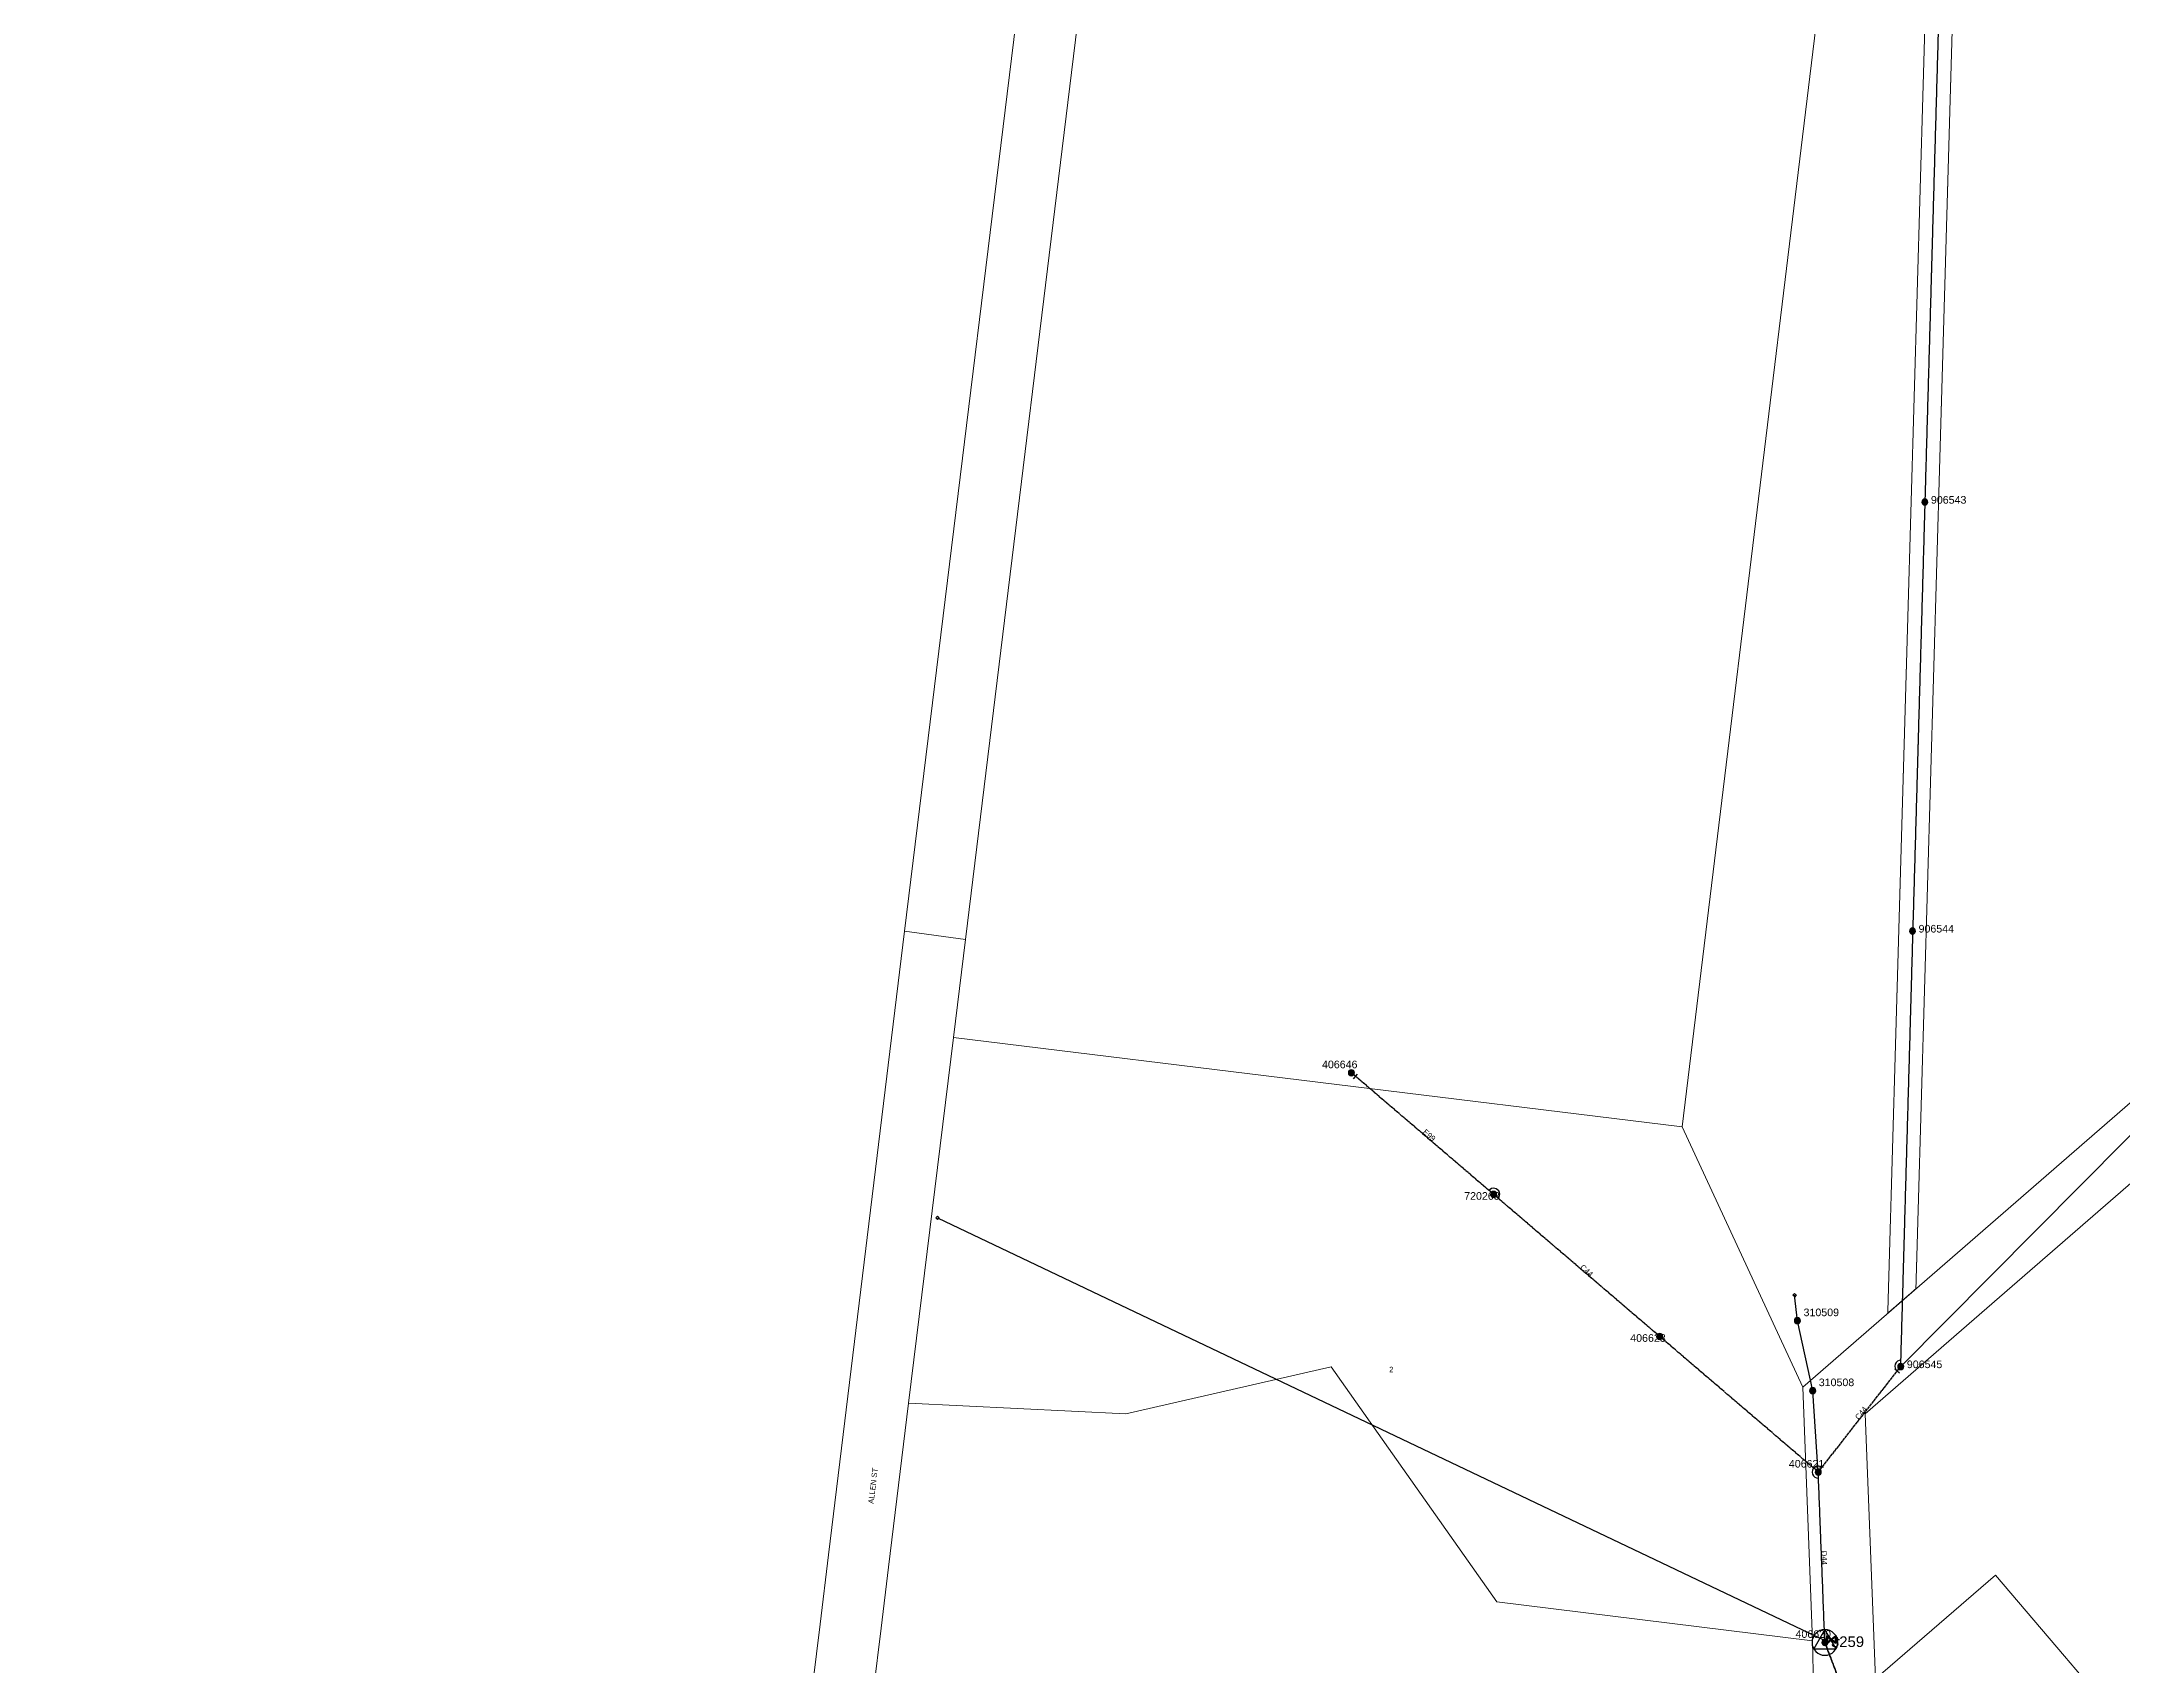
# Model space of a CAD drawing. Header units: metres. Extents: x 240179 to 248264, y 6282606 to 6287315.
# Drawn here: x 243124 to 243808, y 6286080 to 6286613 of the extents above; entities that cross this region are included whole.
import ezdxf
from ezdxf.enums import TextEntityAlignment as Align

# ---------------------------------------------------------------- set-up
doc = ezdxf.new("R2010")
doc.units = ezdxf.units.M
for name, pattern in [('Cable Exist OH', [1, 1, 0]), ('HIDDEN', [0.375, 0.25, -0.125]), ('HIDDEN2', [0.1875, 0.125, -0.0625])]:
    doc.linetypes.add(name, pattern=pattern)
doc.layers.get('0').update_dxf_attribs({"color": 6})
for name, color, linetype, lineweight in [('Cadastre Land Parcels_SP_EXT', 9, 'Continuous', 5), ('Cadastre Other Property_SP_EXT', 9, 'HIDDEN', 5), ('Cadastre Roads_SP_EXT', 9, 'Continuous', 5)]:
    doc.layers.add(name, color=color, linetype=linetype, lineweight=lineweight)
for name, color, linetype in [('Equip_LV_EXT', 7, 'Continuous'), ('Mains_HV_EXT', 7, 'Continuous'), ('Mains_LV_EXT', 7, 'Continuous'), ('Services_SP_EXT', 7, 'Continuous'), ('Sub_SP_TR_HV_LV_EXT', 7, 'Continuous'), ('SupportsOH_SP_TR_HV_LV_SL_EXT', 7, 'Continuous')]:
    doc.layers.add(name, color=color, linetype=linetype)
doc.styles.add('POLE_LABEL', font='arial.ttf')
doc.styles.get("Standard").update_dxf_attribs({"font": 'arial.ttf'})

# ---------------------------------------------------------------- blocks, each defined once
blk = doc.blocks.new('SUB_POLE_EXT')
blk.add_wipeout([(0, 4.22), (0.42, 4.2), (0.83, 4.14), (1.21, 4.05), (1.62, 3.9), (1.99, 3.72), (2.35, 3.51), (2.68, 3.26), (2.99, 2.99), (3.28, 2.66), (3.52, 2.34), (3.76, 1.92), (3.9, 1.62), (4.04, 1.23), (4.18, 0.63), (4.22, 0), (4.18, -0.61), (4.06, -1.15), (3.9, -1.62), (3.58, -2.24), (3.22, -2.73), (2.97, -3.01), (2.68, -3.26), (2.36, -3.5), (2, -3.72), (1.64, -3.89), (1.25, -4.03), (0.82, -4.14), (0.42, -4.2), (0, -4.22), (-0.41, -4.2), (-0.8, -4.15), (-1.21, -4.05), (-1.62, -3.9), (-1.99, -3.73), (-2.35, -3.51), (-2.68, -3.26), (-2.96, -3.02), (-3.23, -2.72), (-3.51, -2.35), (-3.71, -2.01), (-3.91, -1.6), (-4.05, -1.21), (-4.16, -0.76), (-4.22, -0.14), (-4.21, 0.39), (-4.14, 0.83), (-4.03, 1.27), (-3.9, 1.63), (-3.71, 2.02), (-3.5, 2.37), (-3.28, 2.67), (-2.99, 2.99), (-2.68, 3.27), (-2.33, 3.52), (-1.98, 3.73), (-1.63, 3.9), (-1.2, 4.05), (-0.78, 4.15), (-0.4, 4.21)])
blk.add_line((2.16, 0.48), (2.16, 0.48, 0))
blk.add_lwpolyline([(-4.22, 0, 1), (4.22, 0, 1)], format="xyb", close=True)
blk.add_lwpolyline([(2.14, 0.52), (0, 4.22), (-3.66, -2.11), (3.66, -2.11)], close=True)
for tag, height, flags, p in [('STREET_CODE', 0.2, 9, (1.5, 0)), ('ASSET_NUM', 3.5, 8, (2, 2)), ('CONSTRUCTED_VOLTAGE', 0.2, 9, (1.5, -0.2)), ('OPERATING_VOLTAGE', 0.2, 9, (1.5, -0.6)), ('OPERATED_BY', 0.2, 9, (1.5, -0.8)), ('ORIENTATION', 0.2, 9, (1.5, -1.2)), ('OWNED_BY', 0.2, 9, (1.5, -1.4)), ('SECONDARY_VOLTAGE', 0.2, 9, (1.5, -1.6)), ('STATE', 0.2, 9, (1.5, -1.8)), ('SUBSTATION_TYPE', 0.2, 9, (1.5, -2)), ('STREETNAME', 0.2, 9, (1.5, -2.8)), ('SUBURB', 0.2, 9, (1.5, -3)), ('Z', 0.2, 1, (1.5, -3.4)), ('NO_PHASES', 0.2, 9, (1.5, -0.4)), ('MAINTAINED_BY', 0.2, 9, (1.5, -1)), ('USAGE', 0.2, 9, (1.5, -2.2)), ('LEGEND', 0.2, 9, (1.5, -2.4)), ('LOCATION', 0.2, 9, (1.5, -2.6)), ('NOTES', 0.2, 9, (1.5, -3.2))]:
    blk.add_attdef(tag, text='', height=height, dxfattribs=dict(flags=flags)).set_placement(p, align=Align.MIDDLE_LEFT)
blk = doc.blocks.new('LV_OH_LINKS_DISTFUSE_EXT')
for p, q in [((0, 0), (0.96, 0)), ((3.84, 0), (4.8, 0))]:
    blk.add_line(p, q)
blk.add_lwpolyline([(3.84, -1.2), (3.84, 1.2), (0.96, -1.2), (0.96, 1.2)], close=True)
at = {"flags": 9}
for tag, p in [('ACTUAL_STATUS', (0, 0)), ('CONSTRUCTED_VOLTAGE', (0, -0.2)), ('OPERATING_VOLTAGE', (0, -0.6)), ('ORIENTATION', (0, -0.8)), ('OWNED_BY', (0, -1)), ('STATE', (0, -1.2)), ('SWITCH_TYPE', (0, -1.4)), ('NO_PHASES', (0, -0.4)), ('USAGE', (0, -1.6)), ('NOTES', (0, -1.8))]:
    blk.add_attdef(tag, text='', height=0.2, dxfattribs=at).set_placement(p, align=Align.MIDDLE_LEFT)
at = {"flags": 1}
blk.add_attdef('Z', (0, 0), '', height=0.2, dxfattribs=at)
blk = doc.blocks.new('CCP_EXT')
blk.add_wipeout([(0, 0.57), (0.57, 0), (0, -0.57), (-0.57, 0)])
blk.add_lwpolyline([(-0.57, 0), (0, 0.57), (0.57, 0), (0, -0.57), (-0.57, 0)])
at = {"flags": 1}
blk.add_attdef('Z', (0, 0), '', height=0.2, dxfattribs=at)
at = {"flags": 9}
for tag, p in [('CCP_TYPE', (0, 0)), ('CONSTRUCTED_VOLTAGE', (0, -0.2)), ('OPERATING_VOLTAGE', (0, -0.6)), ('ORIENTATION', (0, -0.8)), ('OWNED_BY', (0, -1)), ('STATE', (0, -1.8)), ('NO_PHASES', (0, -0.4)), ('USAGE', (0, -1.2)), ('LEGEND', (0, -1.4)), ('LIFE_SUPPORT', (0, -1.6)), ('NOTES', (0, -2))]:
    blk.add_attdef(tag, text='', height=0.2, dxfattribs=at).set_placement(p, align=Align.MIDDLE_LEFT)
blk = doc.blocks.new('POLE_EXT')
blk.add_hatch(color=256).paths.add_polyline_path([(-1, 0, 1), (1, 0, 1)])
blk.add_lwpolyline([(-1, 0, 1), (1, 0, 1)], format="xyb", close=True)
for tag, height, flags, p in [('pNumber', 2.5, 8, (-17.84, 2.07)), ('OWNED_BY', 0.2, 9, (1.35, -0.4)), ('SPECIAL_USE', 0.2, 9, (1.35, -0.8)), ('STATE', 0.2, 9, (1.35, -1)), ('cLV', 0.2, 9, (1.35, -1.4)), ('hDepth', 0.2, 9, (1.35, -1.6)), ('hDia', 0.2, 9, (1.35, -1.8)), ('cHV', 0.2, 9, (1.35, -2)), ('cLinedev', 0.2, 9, (1.35, -3.4)), ('pExisting', 0.2, 9, (1.35, -3.8)), ('pFooting', 0.2, 9, (1.35, -4.4)), ('pNew', 0.2, 9, (1.35, -4.6)), ('pRelocate', 0.2, 9, (1.35, -5)), ('pRemove', 0.2, 9, (1.35, -5.2)), ('pReplace', 0.2, 9, (1.35, -5.4)), ('pStay', 0.2, 9, (1.35, -5.6)), ('pType', 0.2, 9, (1.35, -5.8)), ('cspan', 0.2, 9, (1.35, -6)), ('STREETNAME', 0.2, 9, (1.35, -6.2)), ('SUBURB', 0.2, 9, (1.35, -6.4)), ('PARENT', 0.2, 9, (1.35, -0.6)), ('USAGE', 0.2, 9, (1.35, -1.2)), ('LBRACKET', 0.2, 9, (1.35, -2.2)), ('LExisting', 0.2, 9, (1.35, -2.4)), ('LANTNUMBER', 0.2, 9, (1.35, -2.6)), ('LOther', 0.2, 9, (1.35, -2.8)), ('LRemove', 0.2, 9, (1.35, -3)), ('LEGEND', 0.2, 9, (1.35, -3.2)), ('LOCATION', 0.2, 9, (1.35, -3.6)), ('PFNUMBER', 0.2, 9, (1.35, -4)), ('NEWPFNUMBER', 0.2, 9, (1.35, -4.2)), ('NOTES', 0.2, 9, (1.35, -6.6)), ('MAINTAINED_BY', 0.2, 9, (1.36, -6.81)), ('OPERATED_BY', 0.2, 9, (1.36, -7.01))]:
    blk.add_attdef(tag, text='', height=height, dxfattribs=dict(flags=flags)).set_placement(p, align=Align.MIDDLE_LEFT)
at = {"style": 'POLE_LABEL'}
for tag, height, flags, p in [('STRUCTURE_PLANT_NUMBER', 0.2, 9, (1.35, 0.03)), ('ASSET_NUM', 2.5, 8, (2, 2)), ('STREET_CODE', 0.2, 9, (1.35, -0.2))]:
    blk.add_attdef(tag, text='', height=height, dxfattribs=dict(at, flags=flags)).set_placement(p, align=Align.MIDDLE_LEFT)
at = {"flags": 1}
blk.add_attdef('Z', (1.35, -7.33), '', height=0.2, dxfattribs=at)
blk = doc.blocks.new('End Shackle_EXT')
blk.add_wipeout([(0, 0.25), (1.81, 0.25), (1.82, -0.25), (0, -0.25)])
blk.add_line((1.81, -1), (1.81, 1))
at = {"flags": 1}
blk.add_attdef('Z', (0, 0), '', height=0.2, dxfattribs=at)
at = {"flags": 9}
for tag, p in [('CONNECTOR_TYPE', (0, 0)), ('CONSTRUCTED_VOLTAGE', (0, -0.2)), ('OPERATING_VOLTAGE', (0, -0.6)), ('ORIENTATION', (0, -0.8)), ('OWNED_BY', (0, -1)), ('STATE', (0, -1.2)), ('NO_PHASES', (0, -0.4)), ('USAGE', (0, -1.4)), ('NOTES', (0, -1.6))]:
    blk.add_attdef(tag, text='', height=0.2, dxfattribs=at).set_placement(p, align=Align.MIDDLE_LEFT)

msp = doc.modelspace()

# ---------------------------------------------------------------- linework, layer by layer
at = {"layer": 'Cadastre Land Parcels_SP_EXT', "linetype": 'Continuous'}
for points in [[(243225.9, 6285988.72), (243370.3, 6286015.21), (243379.93, 6286093.28), (243382.67, 6286116.11), (243407.69, 6286321.01), (243493.5, 6287021.71), (243078.17, 6287075.79), (242967.85, 6286190.72), (242984.92, 6286188.41), (243057.69, 6286178.81), (243025.45, 6285941.62), (243047.08, 6285939.21), (243137.14, 6285929.4), (243225.9, 6285988.72)], [(243513.37, 6287019.13), (243493.5, 6287021.71), (243407.69, 6286321.01), (243427.66, 6286318.33), (243513.37, 6287019.13)], [(243749.56, 6286968.04), (243752.1, 6286987.98), (243513.37, 6287019.13), (243427.66, 6286318.33), (243423.71, 6286286.12), (243663.14, 6286256.79), (243749.56, 6286968.04)], [(243702.74, 6286171.15), (243912.71, 6286353.56), (244042.42, 6286512.86), (244115.89, 6286658.56), (243902.26, 6286683.53), (243916.85, 6286808.4), (244137.71, 6286782.58), (244154.61, 6286915.27), (244148.55, 6286916.06), (243749.56, 6286968.04), (243663.14, 6286256.79), (243702.74, 6286171.15)], [(243726.67, 6286075.33), (243749.64, 6286050.63), (243757.08, 6286056.74), (243774.07, 6286036.14), (243805.43, 6286063.04), (243788.73, 6286082.71), (243766.1, 6286109.37), (243726.67, 6286075.33)]]:
    msp.add_lwpolyline(points, close=True, dxfattribs=at)
at = {"layer": 'Cadastre Other Property_SP_EXT', "linetype": 'HIDDEN2'}
msp.add_lwpolyline([(243761.5, 6286966.57), (243746.07, 6286730.26), (243738.05, 6286729.68), (243738.48, 6286723.69), (243745.9, 6286724.23), (243730.67, 6286195.5), (243739.91, 6286203.53), (243754.93, 6286724.89), (243898.39, 6286735.29), (243899.48, 6286744.38), (243755.11, 6286735.09), (243770.45, 6286965.41), (243761.5, 6286966.57)], close=True, dxfattribs=at)
at = {"layer": 'Mains_HV_EXT', "linetype": 'Continuous'}
msp.add_lwpolyline([(243734.99, 6286180.06, 0.708783), (243733.77, 6286176.44)], format="xyb", dxfattribs=at)
at = {"layer": 'Mains_LV_EXT', "linetype": 'Continuous'}
for points in [[(243602.69, 6286233.21, 1.019021), (243599.65, 6286235.82)], [(243709.06, 6286144.81, 1.431531), (243707.91, 6286141.24)]]:
    msp.add_lwpolyline(points, format="xyb", dxfattribs=at)
at = {"layer": 'Services_SP_EXT'}
msp.add_lwpolyline([(243912.19, 6286356.52), (243734.93, 6286177.93)], dxfattribs=at)

# ---------------------------------------------------------------- block references
at = {"layer": 'Sub_SP_TR_HV_LV_EXT'}
ref = msp.add_blockref('SUB_POLE_EXT', (243710.01, 6286087.26), dxfattribs=at)
ref.add_attrib('ASSET_NUM', '3259', dxfattribs={"layer": '0', "height": 3.5}).set_placement((243712.01, 6286087.51), align=Align.MIDDLE_LEFT)
at = {"layer": 'SupportsOH_SP_TR_HV_LV_SL_EXT'}
ref = msp.add_blockref('POLE_EXT', (243742.85, 6286462.07), dxfattribs=at)
ref.add_attrib('ASSET_NUM', '906543', dxfattribs={"layer": '0', "height": 2.5, "style": 'POLE_LABEL'}).set_placement((243744.85, 6286462.82), align=Align.MIDDLE_LEFT)
ref = msp.add_blockref('POLE_EXT', (243738.79, 6286321.1), dxfattribs=at)
ref.add_attrib('ASSET_NUM', '906544', dxfattribs={"layer": '0', "height": 2.5, "style": 'POLE_LABEL'}).set_placement((243740.79, 6286321.85), align=Align.MIDDLE_LEFT)
ref = msp.add_blockref('POLE_EXT', (243601.17, 6286234.52), dxfattribs=at)
ref.add_attrib('ASSET_NUM', '720263', dxfattribs={"layer": '0', "height": 2.5, "style": 'POLE_LABEL'}).set_placement((243603.17, 6286235.27), align=Align.TOP_RIGHT)
ref = msp.add_blockref('POLE_EXT', (243701, 6286193), dxfattribs=at)
ref.add_attrib('ASSET_NUM', '310509', dxfattribs={"layer": '0', "height": 2.5, "style": 'POLE_LABEL'}).set_placement((243703, 6286193.75), align=Align.BOTTOM_LEFT)
ref = msp.add_blockref('POLE_EXT', (243655.72, 6286187.83), dxfattribs=at)
ref.add_attrib('ASSET_NUM', '406623', dxfattribs={"layer": '0', "height": 2.5, "style": 'POLE_LABEL'}).set_placement((243657.72, 6286188.58), align=Align.TOP_RIGHT)
ref = msp.add_blockref('POLE_EXT', (243706, 6286170), dxfattribs=at)
ref.add_attrib('ASSET_NUM', '310508', dxfattribs={"layer": '0', "height": 2.5, "style": 'POLE_LABEL'}).set_placement((243708, 6286170.75), align=Align.BOTTOM_LEFT)
ref = msp.add_blockref('POLE_EXT', (243707.83, 6286143.24), dxfattribs=at)
ref.add_attrib('ASSET_NUM', '406621', dxfattribs={"layer": '0', "height": 2.5, "style": 'POLE_LABEL'}).set_placement((243709.83, 6286143.99), align=Align.BOTTOM_RIGHT)

# ---------------------------------------------------------------- texts
at = {"layer": 'Cadastre Land Parcels_SP_EXT'}
msp.add_text('2', height=1.8, dxfattribs=at).set_placement((243566.87, 6286176.07))
at = {"layer": 'Cadastre Roads_SP_EXT'}
msp.add_text('ALLEN ST', height=1.8, rotation=83.02265, dxfattribs=at).set_placement((243397.48, 6286132.75))
at = {"layer": 'Mains_LV_EXT'}
for s, rotation, p in [('E99', 318.65727, (243577.77, 6286254.78)), ('C44', 318.32173, (243629.43, 6286210.33)), ('C44', 50.92449, (243721.16, 6286160.3)), ('D44', 271.08653, (243708.84, 6286117.36))]:
    msp.add_text(s, height=1.8, rotation=rotation, dxfattribs=at).set_placement(p)

# ---------------------------------------------------------------- next in the draw order: linework, layer by layer
at = {"layer": 'Cadastre Land Parcels_SP_EXT', "linetype": 'Continuous'}
for points in [[(243723.24, 6286162.37), (243724.43, 6286131.66), (243726.67, 6286075.33), (243766.1, 6286109.37), (243788.73, 6286082.71), (243805.43, 6286063.04), (243774.07, 6286036.14), (243778.72, 6286030.93), (243756.19, 6286010.87), (243772.22, 6285991.63), (243807.74, 6285949.17), (244023.08, 6285926.27), (244104.05, 6286565.45), (244108.27, 6286598.86), (244106.2, 6286594.74), (244059.45, 6286501.88), (243927.21, 6286339.52), (243771.57, 6286204.4), (243723.24, 6286162.37)], [(243663.14, 6286256.79), (243423.71, 6286286.12), (243408.99, 6286165.87), (243480.34, 6286162.4), (243547.83, 6286177.8), (243602.19, 6286100.63), (243705.98, 6286087.76), (243702.74, 6286171.15), (243663.14, 6286256.79)]]:
    msp.add_lwpolyline(points, close=True, dxfattribs=at)
msp.add_lwpolyline([(243706.43, 6286067.58), (243705.98, 6286087.76), (243705.98, 6286087.76), (243602.19, 6286100.63), (243547.83, 6286177.8), (243480.34, 6286162.4), (243408.99, 6286165.87), (243402.39, 6286111.97), (243399.95, 6286091.93), (243395, 6286051.17)], dxfattribs=at)
at = {"layer": 'Mains_HV_EXT', "linetype": 'Cable Exist OH'}
msp.add_lwpolyline([(243692.61, 6286005.09), (243728.72, 6286037.65), (243710.01, 6286087.26)], dxfattribs=at)
at = {"layer": 'Mains_LV_EXT', "linetype": 'Cable Exist OH'}
for points in [[(243710.01, 6286087.26), (243707.83, 6286143.24)], [(243710.01, 6286087.26), (243728.72, 6286037.65)]]:
    msp.add_lwpolyline(points, dxfattribs=at)

# ---------------------------------------------------------------- next in the draw order: block references
at = {"layer": 'Equip_LV_EXT'}
for p in [(243709.61, 6286088.17), (243710.01, 6286088.26)]:
    msp.add_blockref('LV_OH_LINKS_DISTFUSE_EXT', p, dxfattribs=at)
at = {"layer": 'SupportsOH_SP_TR_HV_LV_SL_EXT'}
ref = msp.add_blockref('POLE_EXT', (243710.01, 6286087.26), dxfattribs=at)
ref.add_attrib('ASSET_NUM', '406620', dxfattribs={"layer": '0', "height": 2.5, "style": 'POLE_LABEL'}).set_placement((243712.01, 6286088.01), align=Align.BOTTOM_RIGHT)

# ---------------------------------------------------------------- next in the draw order: block references
at = {"layer": 'Mains_LV_EXT', "rotation": 318.322231471048}
msp.add_blockref('End Shackle_EXT', (243554.46, 6286274.49), dxfattribs=at)
at = {"layer": 'Services_SP_EXT'}
for p, rotation in [((243418.47, 6286226.83), 90.0000000000002), ((243700.06, 6286201.44), 276.3888363391906)]:
    msp.add_blockref('CCP_EXT', p, dxfattribs=dict(at, rotation=rotation))

# ---------------------------------------------------------------- next in the draw order: linework, layer by layer
at = {"layer": 'Cadastre Roads_SP_EXT', "linetype": 'Continuous'}
msp.add_lwpolyline([(243716.55, 6286071.45), (243726.67, 6286075.33), (243724.43, 6286131.66), (243723.24, 6286162.37), (243771.57, 6286204.4), (243927.21, 6286339.52), (244059.45, 6286501.88), (244106.2, 6286594.74), (244108.28, 6286598.86), (244160.47, 6286702.25), (244193.55, 6286880.84), (244198.27, 6286909.61), (244172.87, 6286912.9), (244154.61, 6286915.27), (244137.71, 6286782.58), (244124.03, 6286674.7), (244115.89, 6286658.56), (244042.42, 6286512.86), (243912.71, 6286353.56), (243702.74, 6286171.15), (243705.98, 6286087.76), (243706.43, 6286067.58), (243716.55, 6286071.45)], close=True, dxfattribs=at)
at = {"layer": 'Mains_LV_EXT', "linetype": 'Cable Exist OH'}
for points in [[(243601.17, 6286234.52), (243554.46, 6286274.49)], [(243707.83, 6286143.24), (243655.72, 6286187.83), (243601.17, 6286234.52)]]:
    msp.add_lwpolyline(points, dxfattribs=at)
at = {"layer": 'Services_SP_EXT'}
for points in [[(243418.47, 6286226.83), (243709.61, 6286088.17)], [(243707.83, 6286143.24), (243706, 6286170), (243701, 6286193), (243700.06, 6286201.44)]]:
    msp.add_lwpolyline(points, dxfattribs=at)

# ---------------------------------------------------------------- next in the draw order: block references
at = {"layer": 'SupportsOH_SP_TR_HV_LV_SL_EXT'}
ref = msp.add_blockref('POLE_EXT', (243554.46, 6286274.49), dxfattribs=at)
ref.add_attrib('ASSET_NUM', '406646', dxfattribs={"layer": '0', "height": 2.5, "style": 'POLE_LABEL'}).set_placement((243556.46, 6286275.24), align=Align.BOTTOM_RIGHT)

# ---------------------------------------------------------------- next in the draw order: block references
at = {"layer": 'Mains_LV_EXT', "rotation": 230.852038932969}
msp.add_blockref('End Shackle_EXT', (243734.93, 6286177.93), dxfattribs=at)

# ---------------------------------------------------------------- next in the draw order: linework, layer by layer
at = {"layer": 'Mains_HV_EXT', "linetype": 'Cable Exist OH'}
for points in [[(243734.93, 6286177.93), (243748.79, 6286668.28), (243751.78, 6286752.81), (243765.58, 6286960.02), (243779.39, 6287177.13)], [(243710.01, 6286087.26), (243707.83, 6286143.24), (243734.93, 6286177.93)]]:
    msp.add_lwpolyline(points, dxfattribs=at)
at = {"layer": 'Mains_LV_EXT', "linetype": 'Cable Exist OH'}
msp.add_lwpolyline([(243707.83, 6286143.24), (243734.93, 6286177.93)], dxfattribs=at)

# ---------------------------------------------------------------- next in the draw order: block references
at = {"layer": 'SupportsOH_SP_TR_HV_LV_SL_EXT'}
ref = msp.add_blockref('POLE_EXT', (243734.93, 6286177.93), dxfattribs=at)
ref.add_attrib('ASSET_NUM', '906545', dxfattribs={"layer": '0', "height": 2.5, "style": 'POLE_LABEL'}).set_placement((243736.93, 6286178.68), align=Align.MIDDLE_LEFT)

doc.saveas('drawing.dxf')
